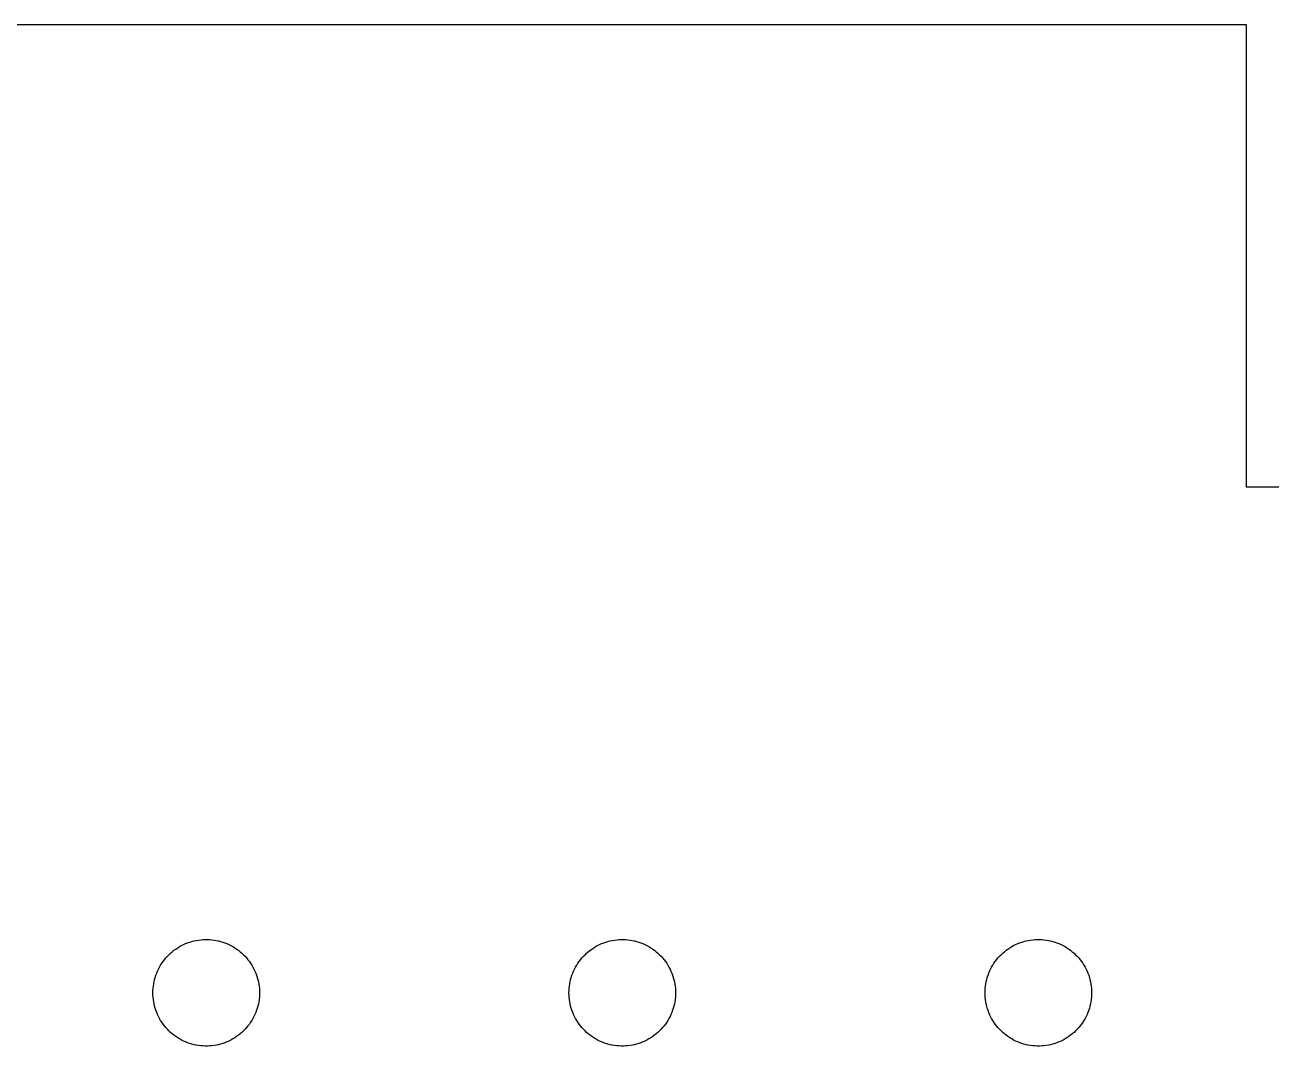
# Model space of a CAD drawing. Header units: metres. Extents: x -204 to 204, y -189 to 146.
# Drawn here: x 109.03 to 156.95, y 69.95 to 109.22 of the extents above; entities that cross this region are included whole.
import ezdxf

# ---------------------------------------------------------------- set-up
doc = ezdxf.new("R2010")
doc.units = ezdxf.units.M

msp = doc.modelspace()

# ---------------------------------------------------------------- linework, layer by layer
for p, q in [((156, 109.22), (103.8, 109.22)), ((156, 91.4398), (156, 109.22)), ((204, 91.4398), (156, 91.4398)), ((114.975, 73.7753), (115.05, 73.8164)), ((115.05, 73.8164), (115.127, 73.8548)), ((115.127, 73.8548), (115.205, 73.8897)), ((115.205, 73.8897), (115.285, 73.9211)), ((115.285, 73.9211), (115.366, 73.9494)), ((115.366, 73.9494), (115.448, 73.9742)), ((115.448, 73.9742), (115.532, 73.9955)), ((115.532, 73.9955), (115.616, 74.0133)), ((115.616, 74.0133), (115.7, 74.0277)), ((115.7, 74.0277), (115.786, 74.0385)), ((115.786, 74.0385), (115.871, 74.0459)), ((115.871, 74.0459), (115.957, 74.0494)), ((115.957, 74.0494), (116.043, 74.0494)), ((116.043, 74.0494), (116.129, 74.0459)), ((116.129, 74.0459), (116.214, 74.0385)), ((116.214, 74.0385), (116.299, 74.0277)), ((116.299, 74.0277), (116.384, 74.0133)), ((116.384, 74.0133), (116.468, 73.9955)), ((116.468, 73.9955), (116.551, 73.9742)), ((116.551, 73.9742), (116.633, 73.9494)), ((116.633, 73.9494), (116.714, 73.9211)), ((116.714, 73.9211), (116.794, 73.8897)), ((116.794, 73.8897), (116.873, 73.8548)), ((116.873, 73.8548), (116.949, 73.8164)), ((116.949, 73.8164), (117.025, 73.7753)), ((130.975, 73.7753), (131.05, 73.8164)), ((131.05, 73.8164), (131.127, 73.8548)), ((131.127, 73.8548), (131.206, 73.8897)), ((131.206, 73.8897), (131.285, 73.9211)), ((131.285, 73.9211), (131.366, 73.9494)), ((131.366, 73.9494), (131.449, 73.9742)), ((131.449, 73.9742), (131.532, 73.9955)), ((131.532, 73.9955), (131.616, 74.0133)), ((131.616, 74.0133), (131.7, 74.0277)), ((131.7, 74.0277), (131.785, 74.0385)), ((131.785, 74.0385), (131.871, 74.0459)), ((131.871, 74.0459), (131.957, 74.0494)), ((131.957, 74.0494), (132.043, 74.0494)), ((132.043, 74.0494), (132.128, 74.0459)), ((132.128, 74.0459), (132.214, 74.0385)), ((132.214, 74.0385), (132.299, 74.0277)), ((132.299, 74.0277), (132.384, 74.0133)), ((132.384, 74.0133), (132.468, 73.9955)), ((132.468, 73.9955), (132.551, 73.9742)), ((132.551, 73.9742), (132.633, 73.9494)), ((132.633, 73.9494), (132.714, 73.9211)), ((132.714, 73.9211), (132.794, 73.8897)), ((132.794, 73.8897), (132.873, 73.8548)), ((132.873, 73.8548), (132.95, 73.8164)), ((132.95, 73.8164), (133.025, 73.7753)), ((146.975, 73.7753), (147.05, 73.8164)), ((147.05, 73.8164), (147.127, 73.8548)), ((147.127, 73.8548), (147.205, 73.8897)), ((147.205, 73.8897), (147.285, 73.9211)), ((147.285, 73.9211), (147.366, 73.9494)), ((147.366, 73.9494), (147.448, 73.9742)), ((147.448, 73.9742), (147.532, 73.9955)), ((147.532, 73.9955), (147.616, 74.0133)), ((147.616, 74.0133), (147.7, 74.0277)), ((147.7, 74.0277), (147.786, 74.0385)), ((147.786, 74.0385), (147.871, 74.0459)), ((147.871, 74.0459), (147.957, 74.0494)), ((147.957, 74.0494), (148.043, 74.0494)), ((148.043, 74.0494), (148.129, 74.0459)), ((148.129, 74.0459), (148.214, 74.0385)), ((148.214, 74.0385), (148.299, 74.0277)), ((148.299, 74.0277), (148.384, 74.0133)), ((148.384, 74.0133), (148.468, 73.9955)), ((148.468, 73.9955), (148.551, 73.9742)), ((148.551, 73.9742), (148.633, 73.9494)), ((148.633, 73.9494), (148.715, 73.9211)), ((148.715, 73.9211), (148.794, 73.8897)), ((148.794, 73.8897), (148.873, 73.8548)), ((148.873, 73.8548), (148.949, 73.8164)), ((148.949, 73.8164), (149.025, 73.7753)), ((114.393, 73.273), (114.448, 73.3393)), ((114.448, 73.3393), (114.505, 73.4033)), ((114.505, 73.4033), (114.565, 73.4645)), ((114.565, 73.4645), (114.628, 73.5234)), ((114.628, 73.5234), (114.693, 73.5792)), ((114.693, 73.5792), (114.76, 73.6327)), ((114.76, 73.6327), (114.83, 73.6831)), ((114.83, 73.6831), (114.902, 73.7308)), ((114.902, 73.7308), (114.975, 73.7753)), ((117.025, 73.7753), (117.098, 73.7308)), ((117.098, 73.7308), (117.17, 73.6831)), ((117.17, 73.6831), (117.239, 73.6327)), ((117.239, 73.6327), (117.306, 73.5792)), ((117.306, 73.5792), (117.372, 73.5234)), ((117.372, 73.5234), (117.434, 73.4645)), ((117.434, 73.4645), (117.494, 73.4033)), ((117.494, 73.4033), (117.552, 73.3393)), ((117.552, 73.3393), (117.606, 73.273)), ((130.393, 73.273), (130.448, 73.3393)), ((130.448, 73.3393), (130.506, 73.4033)), ((130.506, 73.4033), (130.566, 73.4645)), ((130.566, 73.4645), (130.628, 73.5234)), ((130.628, 73.5234), (130.693, 73.5792)), ((130.693, 73.5792), (130.76, 73.6327)), ((130.76, 73.6327), (130.83, 73.6831)), ((130.83, 73.6831), (130.901, 73.7308)), ((130.901, 73.7308), (130.975, 73.7753)), ((133.025, 73.7753), (133.098, 73.7308)), ((133.098, 73.7308), (133.17, 73.6831)), ((133.17, 73.6831), (133.239, 73.6327)), ((133.239, 73.6327), (133.307, 73.5792)), ((133.307, 73.5792), (133.372, 73.5234)), ((133.372, 73.5234), (133.434, 73.4645)), ((133.434, 73.4645), (133.494, 73.4033)), ((133.494, 73.4033), (133.552, 73.3393)), ((133.552, 73.3393), (133.607, 73.273)), ((146.393, 73.273), (146.448, 73.3393)), ((146.448, 73.3393), (146.505, 73.4033)), ((146.505, 73.4033), (146.565, 73.4645)), ((146.565, 73.4645), (146.628, 73.5234)), ((146.628, 73.5234), (146.693, 73.5792)), ((146.693, 73.5792), (146.76, 73.6327)), ((146.76, 73.6327), (146.83, 73.6831)), ((146.83, 73.6831), (146.901, 73.7308)), ((146.901, 73.7308), (146.975, 73.7753)), ((149.025, 73.7753), (149.098, 73.7308)), ((149.098, 73.7308), (149.17, 73.6831)), ((149.17, 73.6831), (149.239, 73.6327)), ((149.239, 73.6327), (149.306, 73.5792)), ((149.306, 73.5792), (149.372, 73.5234)), ((149.372, 73.5234), (149.434, 73.4645)), ((149.434, 73.4645), (149.494, 73.4033)), ((149.494, 73.4033), (149.552, 73.3393)), ((149.552, 73.3393), (149.606, 73.273)), ((114.127, 72.8335), (114.164, 72.9114)), ((114.164, 72.9114), (114.203, 72.9874)), ((114.203, 72.9874), (114.246, 73.0618)), ((114.246, 73.0618), (114.292, 73.1343)), ((114.292, 73.1343), (114.341, 73.2048)), ((114.341, 73.2048), (114.393, 73.273)), ((117.606, 73.273), (117.658, 73.2048)), ((117.658, 73.2048), (117.707, 73.1343)), ((117.707, 73.1343), (117.753, 73.0618)), ((117.753, 73.0618), (117.796, 72.9874)), ((117.796, 72.9874), (117.836, 72.9114)), ((117.836, 72.9114), (117.873, 72.8335)), ((130.127, 72.8335), (130.164, 72.9114)), ((130.164, 72.9114), (130.203, 72.9874)), ((130.203, 72.9874), (130.246, 73.0618)), ((130.246, 73.0618), (130.292, 73.1343)), ((130.292, 73.1343), (130.341, 73.2048)), ((130.341, 73.2048), (130.393, 73.273)), ((133.607, 73.273), (133.658, 73.2048)), ((133.658, 73.2048), (133.707, 73.1343)), ((133.707, 73.1343), (133.753, 73.0618)), ((133.753, 73.0618), (133.796, 72.9874)), ((133.796, 72.9874), (133.836, 72.9114)), ((133.836, 72.9114), (133.872, 72.8335)), ((146.127, 72.8335), (146.164, 72.9114)), ((146.164, 72.9114), (146.203, 72.9874)), ((146.203, 72.9874), (146.246, 73.0618)), ((146.246, 73.0618), (146.292, 73.1343)), ((146.292, 73.1343), (146.341, 73.2048)), ((146.341, 73.2048), (146.393, 73.273)), ((149.606, 73.273), (149.658, 73.2048)), ((149.658, 73.2048), (149.707, 73.1343)), ((149.707, 73.1343), (149.753, 73.0618)), ((149.753, 73.0618), (149.796, 72.9874)), ((149.796, 72.9874), (149.836, 72.9114)), ((149.836, 72.9114), (149.873, 72.8335)), ((113.979, 72.3417), (113.995, 72.4262)), ((113.995, 72.4262), (114.014, 72.5095)), ((114.014, 72.5095), (114.037, 72.5925)), ((114.037, 72.5925), (114.064, 72.6739)), ((114.064, 72.6739), (114.094, 72.7545)), ((114.094, 72.7545), (114.127, 72.8335)), ((117.873, 72.8335), (117.906, 72.7545)), ((117.906, 72.7545), (117.936, 72.6739)), ((117.936, 72.6739), (117.962, 72.5925)), ((117.962, 72.5925), (117.985, 72.5095)), ((117.985, 72.5095), (118.005, 72.4262)), ((118.005, 72.4262), (118.021, 72.3417)), ((129.979, 72.3417), (129.995, 72.4262)), ((129.995, 72.4262), (130.014, 72.5095)), ((130.014, 72.5095), (130.037, 72.5925)), ((130.037, 72.5925), (130.064, 72.6739)), ((130.064, 72.6739), (130.094, 72.7545)), ((130.094, 72.7545), (130.127, 72.8335)), ((133.872, 72.8335), (133.906, 72.7545)), ((133.906, 72.7545), (133.936, 72.6739)), ((133.936, 72.6739), (133.962, 72.5925)), ((133.962, 72.5925), (133.985, 72.5095)), ((133.985, 72.5095), (134.005, 72.4262)), ((134.005, 72.4262), (134.021, 72.3417)), ((145.979, 72.3417), (145.995, 72.4262)), ((145.995, 72.4262), (146.014, 72.5095)), ((146.014, 72.5095), (146.037, 72.5925)), ((146.037, 72.5925), (146.064, 72.6739)), ((146.064, 72.6739), (146.094, 72.7545)), ((146.094, 72.7545), (146.127, 72.8335)), ((149.873, 72.8335), (149.906, 72.7545)), ((149.906, 72.7545), (149.936, 72.6739)), ((149.936, 72.6739), (149.962, 72.5925)), ((149.962, 72.5925), (149.985, 72.5095)), ((149.985, 72.5095), (150.005, 72.4262)), ((150.005, 72.4262), (150.021, 72.3417)), ((113.95, 71.9999), (113.952, 72.0855)), ((113.952, 71.9138), (113.95, 71.9999)), ((113.952, 72.0855), (113.957, 72.1712)), ((113.957, 71.8282), (113.952, 71.9138)), ((113.957, 72.1712), (113.966, 72.2568)), ((113.966, 72.2568), (113.979, 72.3417)), ((118.021, 72.3417), (118.033, 72.2568)), ((118.033, 72.2568), (118.043, 72.1712)), ((118.043, 72.1712), (118.048, 72.0855)), ((118.048, 71.9138), (118.043, 71.8282)), ((118.048, 72.0855), (118.05, 71.9999)), ((118.05, 71.9999), (118.048, 71.9138)), ((129.95, 71.9999), (129.952, 72.0855)), ((129.952, 71.9138), (129.95, 71.9999)), ((129.952, 72.0855), (129.957, 72.1712)), ((129.957, 71.8282), (129.952, 71.9138)), ((129.957, 72.1712), (129.966, 72.2568)), ((129.966, 72.2568), (129.979, 72.3417)), ((134.021, 72.3417), (134.034, 72.2568)), ((134.034, 72.2568), (134.043, 72.1712)), ((134.043, 72.1712), (134.048, 72.0855)), ((134.048, 71.9138), (134.043, 71.8282)), ((134.048, 72.0855), (134.05, 71.9999)), ((134.05, 71.9999), (134.048, 71.9138)), ((145.95, 71.9999), (145.952, 72.0855)), ((145.952, 71.9138), (145.95, 71.9999)), ((145.952, 72.0855), (145.957, 72.1712)), ((145.957, 71.8282), (145.952, 71.9138)), ((145.957, 72.1712), (145.966, 72.2568)), ((145.966, 72.2568), (145.979, 72.3417)), ((150.021, 72.3417), (150.033, 72.2568)), ((150.033, 72.2568), (150.043, 72.1712)), ((150.043, 72.1712), (150.048, 72.0855)), ((150.048, 71.9138), (150.043, 71.8282)), ((150.048, 72.0855), (150.05, 71.9999)), ((150.05, 71.9999), (150.048, 71.9138)), ((113.966, 71.7429), (113.957, 71.8282)), ((113.979, 71.658), (113.966, 71.7429)), ((113.995, 71.5735), (113.979, 71.658)), ((114.014, 71.4898), (113.995, 71.5735)), ((114.037, 71.4073), (114.014, 71.4898)), ((114.064, 71.3255), (114.037, 71.4073)), ((117.962, 71.4073), (117.936, 71.3255)), ((117.985, 71.4898), (117.962, 71.4073)), ((118.005, 71.5735), (117.985, 71.4898)), ((118.021, 71.658), (118.005, 71.5735)), ((118.033, 71.7429), (118.021, 71.658)), ((118.043, 71.8282), (118.033, 71.7429)), ((129.966, 71.7429), (129.957, 71.8282)), ((129.979, 71.658), (129.966, 71.7429)), ((129.995, 71.5735), (129.979, 71.658)), ((130.014, 71.4898), (129.995, 71.5735)), ((130.037, 71.4073), (130.014, 71.4898)), ((130.064, 71.3255), (130.037, 71.4073)), ((133.962, 71.4073), (133.936, 71.3255)), ((133.985, 71.4898), (133.962, 71.4073)), ((134.005, 71.5735), (133.985, 71.4898)), ((134.021, 71.658), (134.005, 71.5735)), ((134.034, 71.7429), (134.021, 71.658)), ((134.043, 71.8282), (134.034, 71.7429)), ((145.966, 71.7429), (145.957, 71.8282)), ((145.979, 71.658), (145.966, 71.7429)), ((145.995, 71.5735), (145.979, 71.658)), ((146.014, 71.4898), (145.995, 71.5735)), ((146.037, 71.4073), (146.014, 71.4898)), ((146.064, 71.3255), (146.037, 71.4073)), ((149.962, 71.4073), (149.936, 71.3255)), ((149.985, 71.4898), (149.962, 71.4073)), ((150.005, 71.5735), (149.985, 71.4898)), ((150.021, 71.658), (150.005, 71.5735)), ((150.033, 71.7429), (150.021, 71.658)), ((150.043, 71.8282), (150.033, 71.7429)), ((114.094, 71.2453), (114.064, 71.3255)), ((114.127, 71.1662), (114.094, 71.2453)), ((114.164, 71.0883), (114.127, 71.1662)), ((114.203, 71.0123), (114.164, 71.0883)), ((114.246, 70.9379), (114.203, 71.0123)), ((114.292, 70.8654), (114.246, 70.9379)), ((117.753, 70.9379), (117.707, 70.8654)), ((117.796, 71.0123), (117.753, 70.9379)), ((117.836, 71.0883), (117.796, 71.0123)), ((117.873, 71.1662), (117.836, 71.0883)), ((117.906, 71.2453), (117.873, 71.1662)), ((117.936, 71.3255), (117.906, 71.2453)), ((130.094, 71.2453), (130.064, 71.3255)), ((130.127, 71.1662), (130.094, 71.2453)), ((130.164, 71.0883), (130.127, 71.1662)), ((130.203, 71.0123), (130.164, 71.0883)), ((130.246, 70.9379), (130.203, 71.0123)), ((130.292, 70.8654), (130.246, 70.9379)), ((133.753, 70.9379), (133.707, 70.8654)), ((133.796, 71.0123), (133.753, 70.9379)), ((133.836, 71.0883), (133.796, 71.0123)), ((133.872, 71.1662), (133.836, 71.0883)), ((133.906, 71.2453), (133.872, 71.1662)), ((133.936, 71.3255), (133.906, 71.2453)), ((146.094, 71.2453), (146.064, 71.3255)), ((146.127, 71.1662), (146.094, 71.2453)), ((146.164, 71.0883), (146.127, 71.1662)), ((146.203, 71.0123), (146.164, 71.0883)), ((146.246, 70.9379), (146.203, 71.0123)), ((146.292, 70.8654), (146.246, 70.9379)), ((149.753, 70.9379), (149.707, 70.8654)), ((149.796, 71.0123), (149.753, 70.9379)), ((149.836, 71.0883), (149.796, 71.0123)), ((149.873, 71.1662), (149.836, 71.0883)), ((149.906, 71.2453), (149.873, 71.1662)), ((149.936, 71.3255), (149.906, 71.2453)), ((114.341, 70.7949), (114.292, 70.8654)), ((114.393, 70.7263), (114.341, 70.7949)), ((114.448, 70.6604), (114.393, 70.7263)), ((114.505, 70.5965), (114.448, 70.6604)), ((114.565, 70.5352), (114.505, 70.5965)), ((114.628, 70.4763), (114.565, 70.5352)), ((114.693, 70.4201), (114.628, 70.4763)), ((117.372, 70.4763), (117.306, 70.4201)), ((117.434, 70.5352), (117.372, 70.4763)), ((117.494, 70.5965), (117.434, 70.5352)), ((117.552, 70.6604), (117.494, 70.5965)), ((117.606, 70.7263), (117.552, 70.6604)), ((117.658, 70.7949), (117.606, 70.7263)), ((117.707, 70.8654), (117.658, 70.7949)), ((130.341, 70.7949), (130.292, 70.8654)), ((130.393, 70.7263), (130.341, 70.7949)), ((130.448, 70.6604), (130.393, 70.7263)), ((130.506, 70.5965), (130.448, 70.6604)), ((130.566, 70.5352), (130.506, 70.5965)), ((130.628, 70.4763), (130.566, 70.5352)), ((130.693, 70.4201), (130.628, 70.4763)), ((133.372, 70.4763), (133.307, 70.4201)), ((133.434, 70.5352), (133.372, 70.4763)), ((133.494, 70.5965), (133.434, 70.5352)), ((133.552, 70.6604), (133.494, 70.5965)), ((133.607, 70.7263), (133.552, 70.6604)), ((133.658, 70.7949), (133.607, 70.7263)), ((133.707, 70.8654), (133.658, 70.7949)), ((146.341, 70.7949), (146.292, 70.8654)), ((146.393, 70.7263), (146.341, 70.7949)), ((146.448, 70.6604), (146.393, 70.7263)), ((146.505, 70.5965), (146.448, 70.6604)), ((146.565, 70.5352), (146.505, 70.5965)), ((146.628, 70.4763), (146.565, 70.5352)), ((146.693, 70.4201), (146.628, 70.4763)), ((149.372, 70.4763), (149.306, 70.4201)), ((149.434, 70.5352), (149.372, 70.4763)), ((149.494, 70.5965), (149.434, 70.5352)), ((149.552, 70.6604), (149.494, 70.5965)), ((149.606, 70.7263), (149.552, 70.6604)), ((149.658, 70.7949), (149.606, 70.7263)), ((149.707, 70.8654), (149.658, 70.7949)), ((114.76, 70.367), (114.693, 70.4201)), ((114.83, 70.3166), (114.76, 70.367)), ((114.902, 70.269), (114.83, 70.3166)), ((114.975, 70.2244), (114.902, 70.269)), ((115.05, 70.1829), (114.975, 70.2244)), ((115.127, 70.1449), (115.05, 70.1829)), ((115.205, 70.1101), (115.127, 70.1449)), ((115.285, 70.0783), (115.205, 70.1101)), ((115.366, 70.05), (115.285, 70.0783)), ((115.448, 70.0252), (115.366, 70.05)), ((115.532, 70.0039), (115.448, 70.0252)), ((115.616, 69.986), (115.532, 70.0039)), ((115.7, 69.9717), (115.616, 69.986)), ((115.786, 69.9612), (115.7, 69.9717)), ((116.299, 69.9717), (116.214, 69.9612)), ((116.384, 69.986), (116.299, 69.9717)), ((116.468, 70.0039), (116.384, 69.986)), ((116.551, 70.0252), (116.468, 70.0039)), ((116.633, 70.05), (116.551, 70.0252)), ((116.714, 70.0783), (116.633, 70.05)), ((116.794, 70.1101), (116.714, 70.0783)), ((116.873, 70.1449), (116.794, 70.1101)), ((116.949, 70.1829), (116.873, 70.1449)), ((117.025, 70.2244), (116.949, 70.1829)), ((117.098, 70.269), (117.025, 70.2244)), ((117.17, 70.3166), (117.098, 70.269)), ((117.239, 70.367), (117.17, 70.3166)), ((117.306, 70.4201), (117.239, 70.367)), ((130.76, 70.367), (130.693, 70.4201)), ((130.83, 70.3166), (130.76, 70.367)), ((130.901, 70.269), (130.83, 70.3166)), ((130.975, 70.2244), (130.901, 70.269)), ((131.05, 70.1829), (130.975, 70.2244)), ((131.127, 70.1449), (131.05, 70.1829)), ((131.206, 70.1101), (131.127, 70.1449)), ((131.285, 70.0783), (131.206, 70.1101)), ((131.366, 70.05), (131.285, 70.0783)), ((131.449, 70.0252), (131.366, 70.05)), ((131.532, 70.0039), (131.449, 70.0252)), ((131.616, 69.986), (131.532, 70.0039)), ((131.7, 69.9717), (131.616, 69.986)), ((131.785, 69.9612), (131.7, 69.9717)), ((132.299, 69.9717), (132.214, 69.9612)), ((132.384, 69.986), (132.299, 69.9717)), ((132.468, 70.0039), (132.384, 69.986)), ((132.551, 70.0252), (132.468, 70.0039)), ((132.633, 70.05), (132.551, 70.0252)), ((132.714, 70.0783), (132.633, 70.05)), ((132.794, 70.1101), (132.714, 70.0783)), ((132.873, 70.1449), (132.794, 70.1101)), ((132.95, 70.1829), (132.873, 70.1449)), ((133.025, 70.2244), (132.95, 70.1829)), ((133.098, 70.269), (133.025, 70.2244)), ((133.17, 70.3166), (133.098, 70.269)), ((133.239, 70.367), (133.17, 70.3166)), ((133.307, 70.4201), (133.239, 70.367)), ((146.76, 70.367), (146.693, 70.4201)), ((146.83, 70.3166), (146.76, 70.367)), ((146.901, 70.269), (146.83, 70.3166)), ((146.975, 70.2244), (146.901, 70.269)), ((147.05, 70.1829), (146.975, 70.2244)), ((147.127, 70.1449), (147.05, 70.1829)), ((147.205, 70.1101), (147.127, 70.1449)), ((147.285, 70.0783), (147.205, 70.1101)), ((147.366, 70.05), (147.285, 70.0783)), ((147.448, 70.0252), (147.366, 70.05)), ((147.532, 70.0039), (147.448, 70.0252)), ((147.616, 69.986), (147.532, 70.0039)), ((147.7, 69.9717), (147.616, 69.986)), ((147.786, 69.9612), (147.7, 69.9717)), ((148.299, 69.9717), (148.214, 69.9612)), ((148.384, 69.986), (148.299, 69.9717)), ((148.468, 70.0039), (148.384, 69.986)), ((148.551, 70.0252), (148.468, 70.0039)), ((148.633, 70.05), (148.551, 70.0252)), ((148.715, 70.0783), (148.633, 70.05)), ((148.794, 70.1101), (148.715, 70.0783)), ((148.873, 70.1449), (148.794, 70.1101)), ((148.949, 70.1829), (148.873, 70.1449)), ((149.025, 70.2244), (148.949, 70.1829)), ((149.098, 70.269), (149.025, 70.2244)), ((149.17, 70.3166), (149.098, 70.269)), ((149.239, 70.367), (149.17, 70.3166)), ((149.306, 70.4201), (149.239, 70.367)), ((115.871, 69.9539), (115.786, 69.9612)), ((115.957, 69.9504), (115.871, 69.9539)), ((116.043, 69.9504), (115.957, 69.9504)), ((116.129, 69.9539), (116.043, 69.9504)), ((116.214, 69.9612), (116.129, 69.9539)), ((131.871, 69.9539), (131.785, 69.9612)), ((131.957, 69.9504), (131.871, 69.9539)), ((132.043, 69.9504), (131.957, 69.9504)), ((132.128, 69.9539), (132.043, 69.9504)), ((132.214, 69.9612), (132.128, 69.9539)), ((147.871, 69.9539), (147.786, 69.9612)), ((147.957, 69.9504), (147.871, 69.9539)), ((148.043, 69.9504), (147.957, 69.9504)), ((148.129, 69.9539), (148.043, 69.9504)), ((148.214, 69.9612), (148.129, 69.9539))]:
    msp.add_line(p, q)

doc.saveas('drawing.dxf')
